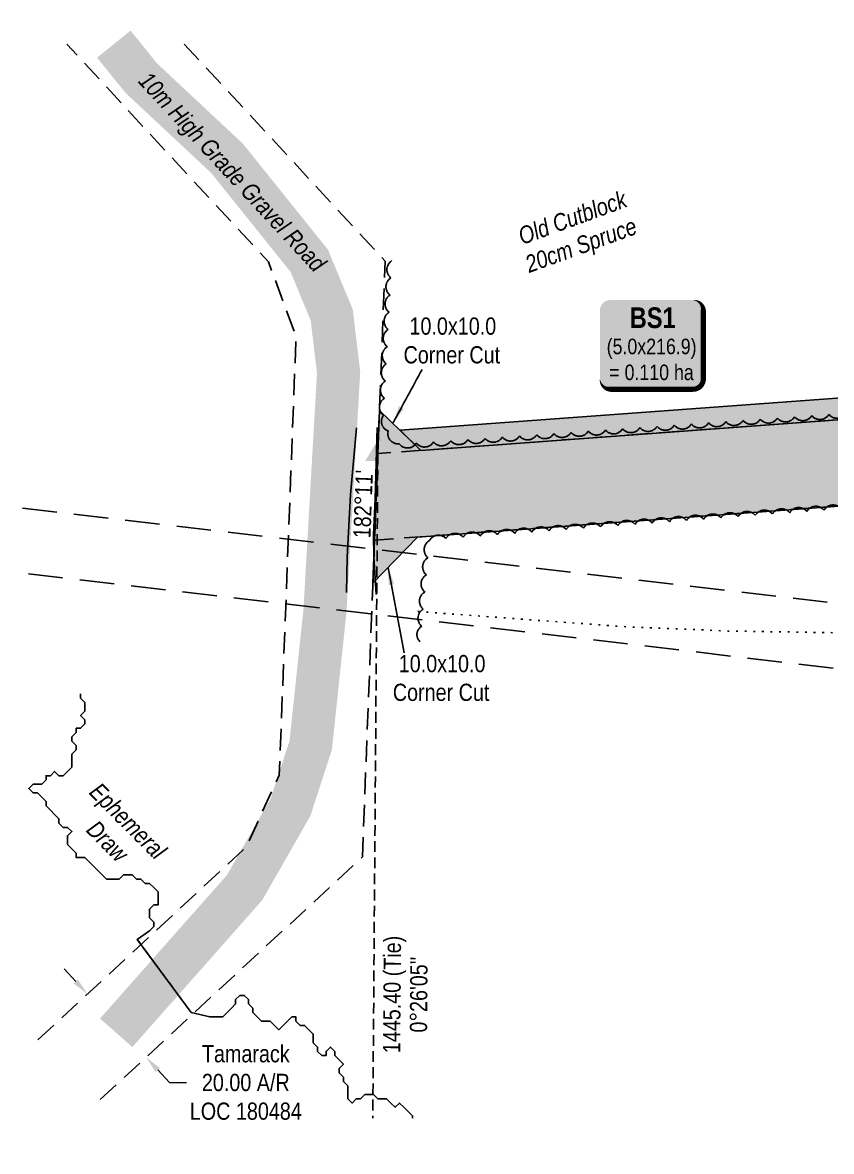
# Model space of a CAD drawing. Extents: x 329857 to 337194, y 6142471 to 6144607.
# Drawn here: x 332715 to 333185, y 6142824 to 6143479 of the extents above; entities that cross this region are included whole.
import ezdxf
from ezdxf.enums import TextEntityAlignment as Align

# ---------------------------------------------------------------- set-up
doc = ezdxf.new("R2010")
doc.units = 0
doc.header["$LTSCALE"] = 5
doc.header["$PDSIZE"] = 0.5
for name, pattern in [('0', [1, 1, 0]), ('foc-ACCESSROAD', [3.75, 2.5, -1.25]), ('foc-MONUMENT-BDYS', [6, 4, -2]), ('foc-TIELINE', [1.875, 1.25, -0.625]), ('foc-TOPO', [1, 0.2, -0.8]), ('foc-TOPO-ephemeral', [6.25, 3.125, -0.625, 0.625, -0.625, 0.625, -0.625])]:
    doc.linetypes.add(name, pattern=pattern)
doc.layers.get('Defpoints').update_dxf_attribs({"color": 9})
for name, color, linetype in [('AS-ROADS', 254, 'Continuous'), ('C-AR', 13, 'foc-ACCESSROAD'), ('L-BD', 7, 'Continuous'), ('L-MON', 1, 'Continuous'), ('L-MON-PLAN', 7, 'foc-MONUMENT-BDYS'), ('L-TIE', 7, 'foc-TIELINE'), ('P-PROPOSED', 10, 'Continuous'), ('P-PROPOSED-H', 21, 'Continuous'), ('P-TEMP-BLOCKS', 250, 'Continuous'), ('P-TEMP-H', 41, 'Continuous'), ('P-TEMP_WORKSPACE', 46, 'Continuous'), ('P-TXT', 4, 'Continuous'), ('T-BUSH', 110, '0'), ('T-BUSH-T', 110, 'Continuous'), ('T-CREEK', 48, 'Continuous'), ('T-DRAW', 48, 'foc-TOPO-ephemeral'), ('T-SLOPE', 48, 'Continuous'), ('T-VEGETATION CHANGE', 104, 'foc-TOPO'), ('T-WATER-T', 48, 'Continuous')]:
    doc.layers.add(name, color=color, linetype=linetype)
doc.layers.add('C-AR-T', color=13, linetype='Continuous', lineweight=9)
doc.layers.add('T-TEXT', color=48, linetype='Continuous', lineweight=18)
doc.styles.add('80', font='ARIALN.TTF', dxfattribs={"height": 10})
doc.styles.add('80CG', font='ARIALN.TTF', dxfattribs={"height": 10})
doc.styles.add('80L', font='ARIALN.TTF', dxfattribs={"height": 10})
doc.styles.add('BOLD', font='ARIALNB.TTF')
doc.styles.add('foc-LtypeFont', font='ARIALN.TTF', dxfattribs={"height": 7.35})
doc.linetypes.add('foc-TOPO-flowdirection-NOLINE', pattern='A,0,[">",foc-LtypeFont,S=0.3,R=0,X=0,Y=-0.945],-20,[">",foc-LtypeFont,S=0.3,R=0,X=0,Y=-0.945],0', length=20)
doc.dimstyles.new('Compass 5 000', dxfattribs={"dimscale": 5, "dimtxt": 9, "dimasz": 2, "dimexe": 0.2, "dimexo": 0.0625, "dimgap": 0.5, "dimtad": 0, "dimtih": 1, "dimtoh": 1, "dimzin": 0, "dimdsep": 46, "dimtxsty": '80CG', "dimcen": 0.1, "dimse1": 1, "dimse2": 1, "dimclrd": 256, "dimclrt": 256, "dimaunit": 1, "dimadec": 4, "dimazin": 0, "dimtfac": 0.06, "dimtofl": 0, "dimtmove": 0, "dimatfit": 1, "dimfxl": 0.2, "dimtolj": 1, "dimtzin": 0, "dimlwd": -1, "dimarcsym": 0})

# ---------------------------------------------------------------- blocks, each defined once
blk = doc.blocks.new('STRIA')
blk.add_hatch(color=255).paths.add_polyline_path([(-0.04, 1.52), (-1.47, -0.87), (1.39, -0.87)])
blk = doc.blocks.new('STRIAA')
blk.add_blockref('STRIA', (0, 0))
blk = doc.blocks.new('STRIB')
at = {"color": 1}
blk.add_solid([(-1.12, -0.67), (-0.04, 1.13), (1.04, -0.67)], dxfattribs=at)
blk = doc.blocks.new('STRIBB')
blk.add_blockref('STRIB', (0, 0))
blk = doc.blocks.new('STRICC')
for name in ['STRIAA', 'STRIBB']:
    blk.add_blockref(name, (0, 0))
blk = doc.blocks.new('fdspike')
blk.add_blockref('STRICC', (0, 0))
blk = doc.blocks.new('*U379')
at = {"true_color": 0xff8aff}
h = blk.add_hatch(color=211, dxfattribs=at)
edge = h.paths.add_edge_path()
edge.add_line((-24, -33.28), (24, -33.28))
edge.add_arc((24, -27.28), 6, 270, 360)
edge.add_line((30, -27.28), (30, 12.5))
edge.add_arc((24, 12.5), 6, 0, 90)
edge.add_line((24, 18.5), (-24, 18.5))
edge.add_arc((-24, 12.5), 6, 90, 180)
edge.add_line((-30, 12.5), (-30, -27.28))
edge.add_arc((-24, -27.28), 6, 180, 270)
at = {"color": 250, "flags": 128}
blk.add_lwpolyline([(-24, -33.28, 3, 3, 0), (24, -33.28, 3, 3, 0.414214), (30, -27.28, 3, 3, 0), (30, 12.5, 3, 0, 0.414214), (24, 18.5, 0, 0, 0), (-24, 18.5, 0, 0, 0.414214), (-30, 12.5, 0, 0, 0), (-30, -27.28, 0, 3, 0.414214)], format="xyseb", close=True, dxfattribs=at)
at = {"flags": 128}
blk.add_lwpolyline([(-21.51, -14.97, 0, 7.5, 0), (0, 0, 0, 0, 0)], format="xyseb", dxfattribs=at)
at = {"color": 250}
for tag, p, height, style in [('TEMP_AREA_W1_001', (-9.21, 2.24), 12, 'BOLD'), ('ENTER_TEXT_001', (-30.66, -12.93), 9, '80')]:
    blk.add_attdef(tag, p, '', height=height, dxfattribs=dict(at, style=style))
blk = doc.blocks.new('*D380')
at = {"layer": 'C-AR-T', "transparency": 16777216}
for p, q in [((332746.32, 6142922.73), (332739.53, 6142930.07)), ((332793.88, 6142871.37), (332800.67, 6142864.04)), ((332800.67, 6142864.04), (332810.67, 6142864.04))]:
    blk.add_line(p, q, dxfattribs=at)
for points in [[(332747.54, 6142923.86), (332745.1, 6142921.6), (332753.12, 6142915.39)], [(332795.1, 6142872.51), (332792.66, 6142870.24), (332787.09, 6142878.71)]]:
    blk.add_solid(points, dxfattribs=at)
at = {"layer": 'Defpoints', "color": 0, "transparency": 16777216}
for p in [(332834.97, 6142991.19), (332868.94, 6142954.51), (332753.12, 6142915.39)]:
    blk.add_point(p, dxfattribs=at)
at = {"layer": 'C-AR-T', "transparency": 16777216, "insert": (332844.97, 6142864.04), "char_height": 10, "attachment_point": 5, "style": '80CG'}
blk.add_mtext('\\A1;Tamarack\\P20.00 A/R\\PLOC 180484', dxfattribs=at)

msp = doc.modelspace()

# ---------------------------------------------------------------- hatches: boundary and pattern name
at = {"layer": 'P-PROPOSED-H'}
h = msp.add_hatch(color=256, dxfattribs=at)
h.dxf.hatch_style = 1
h.paths.add_polyline_path([(332946.5, 6143230.957), (333937.785, 6143303.843), (333941.45, 6143253.985), (332944.579, 6143180.688), (332918.696, 6143153.88), (332922.525, 6143254.102)])
at = {"layer": 'P-TEMP-H'}
h = msp.add_hatch(color=256, dxfattribs=at)
h.dxf.hatch_style = 1
h.paths.add_polyline_path([(332934.437, 6143242.602), (333486.181, 6143283.17), (333487.098, 6143270.705), (332946.5, 6143230.957)])

# ---------------------------------------------------------------- linework, layer by layer
at = {"layer": 'AS-ROADS', "const_width": 25, "flags": 128}
msp.add_lwpolyline([(332768.411, 6143466.765), (332784.306, 6143447.057), (332834.056, 6143400.507), (332881.776, 6143341.002), (332894.841, 6143309.492), (332898.806, 6143276.169), (332890.883, 6143137.682), (332882.628, 6143059.799), (332870.841, 6143023.687), (332844.281, 6142977.212), (332769.781, 6142892.912)], dxfattribs=at)
at = {"layer": 'C-AR', "flags": 128}
for points in [[(332724.408, 6142888.807), (332845.119, 6143000.59), (332864.413, 6143042.552), (332874.136, 6143297.116), (332858.105, 6143340.434), (332741.096, 6143466.765)], [(332809.239, 6143466.765), (332925.837, 6143340.876), (332922.235, 6143246.535), (332919.36, 6143171.285), (332912.626, 6142994.966), (332759.253, 6142852.936)]]:
    msp.add_lwpolyline(points, dxfattribs=at)
msp.add_lwpolyline([(333791.3, 6143079.218), (333799.551, 6143293.679), (332921.571, 6143229.124), (332919.65, 6143178.858), (332925.236, 6143179.269), (333747.448, 6143239.723), (333741.348, 6143081.155)], close=True, dxfattribs=at)
at = {"layer": 'L-MON-PLAN', "flags": 128}
for points in [[(332715.487, 6143197.44), (333764.812, 6143074.582), (334110.051, 6143040.611)], [(334110.051, 6143002.931), (333760.795, 6143037.303), (332715.487, 6143159.691)]]:
    msp.add_lwpolyline(points, dxfattribs=at)
at = {"layer": 'L-TIE', "flags": 128}
msp.add_lwpolyline([(332921.571, 6143229.124), (332918.644, 6142843.428)], dxfattribs=at)
at = {"layer": 'P-PROPOSED', "flags": 128}
msp.add_lwpolyline([(332946.5, 6143230.957), (333937.785, 6143303.843), (333941.45, 6143253.985), (332944.579, 6143180.688), (332918.696, 6143153.88), (332922.525, 6143254.102)], close=True, dxfattribs=at)
at = {"layer": 'P-TEMP_WORKSPACE', "flags": 128}
msp.add_lwpolyline([(332934.437, 6143242.602), (333486.181, 6143283.17), (333487.098, 6143270.705), (332946.5, 6143230.957)], close=True, dxfattribs=at)
at = {"layer": 'T-BUSH', "flags": 128}
for points in [[(332929.708, 6143341.077, 0.5205671), (332929.169, 6143331.093, 0.5205671), (332928.629, 6143321.109, 0.5205671), (332928.09, 6143311.125, 0.5205671), (332927.551, 6143301.142, 0.5205671), (332927.011, 6143291.158, 0.5205671), (332926.472, 6143281.174, 0.5205671), (332925.932, 6143271.19, 0.5205671), (332925.393, 6143261.206, 0.5205671), (332924.853, 6143251.222, 0.5205671), (332927.552, 6143242.329, 0.5205671), (332934.022, 6143234.706, 0.5205671), (332943.903, 6143235.177, 0.5205671), (332953.877, 6143235.872, 0.5205671), (332963.851, 6143236.566, 0.5205671), (332973.826, 6143237.26, 0.5205671), (332983.8, 6143237.954, 0.5205671), (332993.774, 6143238.648, 0.5205671), (333003.749, 6143239.343, 0.5205671), (333013.723, 6143240.037, 0.5205671), (333023.697, 6143240.731, 0.5205671), (333033.672, 6143241.425, 0.5205671), (333043.646, 6143242.12, 0.5205671), (333053.62, 6143242.814, 0.5205671), (333063.595, 6143243.508, 0.5205671), (333073.569, 6143244.202, 0.5205671), (333083.544, 6143244.896, 0.5205671), (333093.518, 6143245.591, 0.5205671), (333103.492, 6143246.285, 0.5205671), (333113.467, 6143246.979, 0.5205671), (333123.441, 6143247.673, 0.5205671), (333133.415, 6143248.368, 0.5205671), (333143.39, 6143249.062, 0.5205671), (333153.364, 6143249.756, 0.5205671), (333163.338, 6143250.45, 0.5205671), (333173.313, 6143251.144, 0.5205671), (333183.287, 6143251.839, 0.5205671), (333193.261, 6143252.533, 0.5205671), (333203.236, 6143253.227, 0.5205671), (333213.21, 6143253.921, 0.5205671), (333223.185, 6143254.616, 0.5205671), (333233.159, 6143255.31, 0.5205671), (333243.133, 6143256.004, 0.5205671), (333253.108, 6143256.698, 0.5205671), (333263.082, 6143257.393, 0.5205671), (333273.056, 6143258.087, 0.5205671), (333283.031, 6143258.781, 0.5205671), (333293.005, 6143259.475, 0.5205671), (333302.979, 6143260.169, 0.5205671), (333312.954, 6143260.864, 0.5205671), (333322.928, 6143261.558, 0.5205671), (333332.902, 6143262.252, 0.5205671), (333342.877, 6143262.946, 0.5205671), (333352.851, 6143263.641, 0.5205671), (333362.826, 6143264.335, 0.5205671), (333372.8, 6143265.029, 0.5205671), (333382.774, 6143265.723, 0.5205671), (333392.749, 6143266.417, 0.5205671), (333402.723, 6143267.112, 0.5205671), (333412.697, 6143267.806, 0.5205671), (333422.672, 6143268.5, 0.5205671), (333432.646, 6143269.194, 0.5205671), (333442.62, 6143269.889, 0.5205671), (333452.595, 6143270.583, 0.5205671), (333462.569, 6143271.277, 0.5205671), (333472.544, 6143271.971, 0.5205671), (333482.518, 6143272.666, 0.5205671), (333492.492, 6143273.36, 0.5205671), (333502.467, 6143274.054, 0.5205671), (333512.441, 6143274.748, 0.5205671), (333522.415, 6143275.442, 0.5205671), (333532.39, 6143276.137, 0.5205671), (333542.364, 6143276.831, 0.5205671), (333552.338, 6143277.525, 0.5205671), (333562.313, 6143278.219, 0.5205671), (333572.287, 6143278.914, 0.5205671), (333582.261, 6143279.608, 0.5205671), (333592.236, 6143280.302, 0.5205671), (333602.21, 6143280.996, 0.5205671), (333612.185, 6143281.69, 0.5205671), (333622.159, 6143282.385, 0.5205671), (333632.133, 6143283.079, 0.5205671), (333642.108, 6143283.773, 0.5205671), (333652.082, 6143284.467, 0.5205671), (333662.056, 6143285.162, 0.5205671), (333672.031, 6143285.856, 0.5205671), (333682.005, 6143286.55, 0.5205671), (333691.979, 6143287.244, 0.5205671), (333701.954, 6143287.938, 0.5205671), (333711.928, 6143288.633, 0.5205671), (333721.902, 6143289.327, 0.5205671), (333731.877, 6143290.021, 0.5205671), (333741.851, 6143290.715, 0.5205671), (333751.826, 6143291.41, 0.5205671), (333761.789, 6143292.237, 0.5205671), (333771.746, 6143293.146, 0.5205671), (333781.703, 6143294.055, 0.5205671), (333791.66, 6143294.963, 0.5205671), (333801.618, 6143295.872, 0.5205671), (333811.575, 6143296.781, 0.5205671), (333821.532, 6143297.689, 0.5205671), (333831.489, 6143298.598, 0.5205671), (333841.461, 6143299.32, 0.5205671), (333851.434, 6143300.039, 0.5205671), (333861.406, 6143300.759, 0.5205671), (333871.379, 6143301.478, 0.5205671), (333881.352, 6143302.197, 0.5205671), (333891.324, 6143302.917, 0.5205671), (333901.297, 6143303.636, 0.5205671), (333911.269, 6143304.356, 0.5205671), (333921.242, 6143305.075, 0.5205671), (333931.214, 6143305.794, 0.5205671), (333941.187, 6143306.514, 0.5205671), (333951.16, 6143307.233, 0.5205671), (333961.132, 6143307.953, 0.5205671), (333971.105, 6143308.672, 0.5205671), (333977.255, 6143309.116, 0.5205671)], [(333981.15, 6143288.218, 0.5205671), (333971.172, 6143287.572, 0.5205671), (333961.194, 6143286.926, 0.5205671), (333951.217, 6143286.28, 0.5205671), (333941.239, 6143285.634, 0.5205671), (333931.262, 6143284.989, 0.5205671), (333921.284, 6143284.343, 0.5205671), (333911.306, 6143283.697, 0.5205671), (333901.329, 6143283.051, 0.5205671), (333891.351, 6143282.405, 0.5205671), (333881.374, 6143281.759, 0.5205671), (333871.396, 6143281.113, 0.5205671), (333861.418, 6143280.467, 0.5205671), (333851.441, 6143279.821, 0.5205671), (333841.463, 6143279.175, 0.5205671), (333831.49, 6143278.462, 0.5205671), (333821.525, 6143277.655, 0.5205671), (333811.559, 6143276.849, 0.5205671), (333804, 6143273.496, 0.5205671), (333802.632, 6143263.591, 0.5205671), (333801.265, 6143253.687, 0.5205671), (333799.897, 6143243.782, 0.5205671), (333798.529, 6143233.878, 0.5205671), (333797.162, 6143223.973, 0.5205671), (333795.794, 6143214.069, 0.5205671), (333786.331, 6143212.778, 0.5205671), (333776.36, 6143212.026, 0.5205671), (333766.39, 6143211.275, 0.5205671), (333756.42, 6143210.523, 0.5205671), (333746.602, 6143210.144, 0.5205671), (333740.018, 6143217.668, 0.5205671), (333733.433, 6143225.192, 0.5205671), (333726.849, 6143232.717, 0.5205671), (333718.827, 6143236.729, 0.5205671), (333708.857, 6143235.98, 0.5205671), (333698.886, 6143235.232, 0.5205671), (333688.916, 6143234.483, 0.5205671), (333678.945, 6143233.734, 0.5205671), (333668.975, 6143232.985, 0.5205671), (333659.005, 6143232.236, 0.5205671), (333649.034, 6143231.487, 0.5205671), (333639.064, 6143230.738, 0.5205671), (333629.093, 6143229.99, 0.5205671), (333619.123, 6143229.241, 0.5205671), (333609.153, 6143228.492, 0.5205671), (333599.182, 6143227.743, 0.5205671), (333589.212, 6143226.994, 0.5205671), (333579.241, 6143226.245, 0.5205671), (333569.271, 6143225.496, 0.5205671), (333559.301, 6143224.748, 0.5205671), (333549.33, 6143223.999, 0.5205671), (333539.36, 6143223.25, 0.5205671), (333529.389, 6143222.501, 0.5205671), (333519.419, 6143221.752, 0.5205671), (333509.449, 6143221.003, 0.5205671), (333499.478, 6143220.254, 0.5205671), (333489.508, 6143219.506, 0.5205671), (333479.537, 6143218.757, 0.5205671), (333469.567, 6143218.008, 0.5205671), (333459.597, 6143217.259, 0.5205671), (333449.626, 6143216.51, 0.5205671), (333439.656, 6143215.761, 0.5205671), (333429.685, 6143215.012, 0.5205671), (333419.715, 6143214.264, 0.5205671), (333409.745, 6143213.515, 0.5205671), (333399.774, 6143212.766, 0.5205671), (333389.804, 6143212.017, 0.5205671), (333379.833, 6143211.268, 0.5205671), (333369.863, 6143210.519, 0.5205671), (333359.893, 6143209.77, 0.5205671), (333349.922, 6143209.021, 0.5205671), (333339.952, 6143208.273, 0.5205671), (333329.981, 6143207.524, 0.5205671), (333320.011, 6143206.775, 0.5205671), (333310.04, 6143206.026, 0.5205671), (333300.07, 6143205.277, 0.5205671), (333290.1, 6143204.528, 0.5205671), (333280.129, 6143203.779, 0.5205671), (333270.159, 6143203.031, 0.5205671), (333260.188, 6143202.282, 0.5205671), (333250.218, 6143201.533, 0.5205671), (333240.248, 6143200.784, 0.5205671), (333230.277, 6143200.035, 0.5205671), (333220.307, 6143199.286, 0.5205671), (333210.336, 6143198.537, 0.5205671), (333200.366, 6143197.789, 0.5205671), (333190.396, 6143197.04, 0.5205671), (333180.425, 6143196.291, 0.5205671), (333170.455, 6143195.542, 0.5205671), (333160.484, 6143194.793, 0.5205671), (333150.514, 6143194.044, 0.5205671), (333140.544, 6143193.295, 0.5205671), (333130.573, 6143192.547, 0.5205671), (333120.603, 6143191.798, 0.5205671), (333110.632, 6143191.049, 0.5205671), (333100.662, 6143190.3, 0.5205671), (333090.692, 6143189.551, 0.5205671), (333080.721, 6143188.802, 0.5205671), (333070.751, 6143188.053, 0.5205671), (333060.78, 6143187.305, 0.5205671), (333050.81, 6143186.556, 0.5205671), (333040.84, 6143185.807, 0.5205671), (333030.869, 6143185.058, 0.5205671), (333020.899, 6143184.309, 0.5205671), (333010.928, 6143183.56, 0.5205671), (333000.958, 6143182.811, 0.5205671), (332990.988, 6143182.063, 0.5205671), (332981.017, 6143181.314, 0.5205671), (332971.047, 6143180.565, 0.5205671), (332961.076, 6143179.816, 0.5205671), (332951.542, 6143178.624, 0.5205671), (332950.636, 6143168.667, 0.5205671), (332949.73, 6143158.71, 0.5205671), (332948.823, 6143148.752, 0.5205671), (332947.917, 6143138.795, 0.5205671), (332947.011, 6143128.838, 0.5205671), (332946.193, 6143119.845, 0.5205671)]]:
    msp.add_lwpolyline(points, format="xyb", dxfattribs=at)
at = {"layer": 'T-CREEK', "linetype": 'foc-TOPO-flowdirection-NOLINE', "flags": 128}
msp.add_lwpolyline([(332749.088, 6143089.664), (332749.088, 6143087.164), (332751.588, 6143084.664), (332751.588, 6143082.164), (332751.588, 6143079.664), (332749.088, 6143077.164), (332751.588, 6143074.664), (332751.588, 6143072.164), (332749.088, 6143069.664), (332746.588, 6143069.664), (332746.588, 6143067.164), (332744.088, 6143064.664), (332744.088, 6143062.164), (332746.588, 6143059.664), (332746.588, 6143057.164), (332744.088, 6143054.664), (332744.088, 6143052.164), (332744.088, 6143049.664), (332744.088, 6143047.164), (332741.588, 6143044.664), (332739.088, 6143042.164), (332736.588, 6143042.164), (332734.088, 6143044.664), (332731.588, 6143042.164), (332729.088, 6143042.164), (332729.088, 6143039.664), (332726.588, 6143037.164), (332724.088, 6143037.164), (332721.588, 6143037.164), (332719.088, 6143034.664), (332721.588, 6143032.164), (332724.088, 6143032.164), (332726.588, 6143029.664), (332729.088, 6143027.164), (332729.088, 6143024.664), (332731.588, 6143022.164), (332734.088, 6143019.664), (332736.588, 6143017.164), (332736.588, 6143014.664), (332739.088, 6143012.164), (332741.588, 6143012.164), (332744.088, 6143009.664), (332741.588, 6143007.164), (332741.588, 6143004.664), (332741.588, 6143002.164), (332744.088, 6142999.664), (332746.588, 6142997.164), (332746.588, 6142994.664), (332749.088, 6142994.664), (332751.588, 6142994.664), (332754.088, 6142992.164), (332756.588, 6142989.664), (332759.088, 6142987.164), (332761.588, 6142984.664), (332764.088, 6142982.164), (332766.588, 6142982.164), (332769.088, 6142982.164), (332771.588, 6142982.164), (332774.088, 6142984.664), (332776.588, 6142984.664), (332779.088, 6142984.664), (332781.588, 6142982.164), (332784.088, 6142982.164), (332786.588, 6142979.664), (332789.088, 6142979.664), (332791.588, 6142977.164), (332794.088, 6142974.664), (332794.088, 6142972.164), (332794.088, 6142969.664), (332794.088, 6142967.164), (332791.588, 6142967.164), (332789.088, 6142964.664), (332789.088, 6142962.164), (332789.088, 6142959.664), (332791.588, 6142957.164), (332791.588, 6142954.664), (332789.088, 6142952.164), (332782, 6142947.144), (332813.302, 6142904.747), (332824.088, 6142902.164), (332826.588, 6142902.164), (332829.088, 6142902.164), (332831.588, 6142902.164), (332834.088, 6142904.664), (332836.588, 6142907.164), (332839.088, 6142909.664), (332839.088, 6142912.164), (332841.588, 6142914.664), (332844.088, 6142914.664), (332846.588, 6142912.164), (332846.588, 6142909.664), (332849.088, 6142907.164), (332849.088, 6142904.664), (332851.588, 6142902.164), (332854.088, 6142899.664), (332856.588, 6142899.664), (332859.088, 6142899.664), (332861.588, 6142897.164), (332864.088, 6142894.664), (332866.588, 6142897.164), (332869.088, 6142899.664), (332871.588, 6142902.164), (332874.088, 6142902.164), (332874.088, 6142899.664), (332876.588, 6142897.164), (332879.088, 6142897.164), (332881.588, 6142894.664), (332884.088, 6142892.164), (332884.088, 6142889.664), (332884.088, 6142887.164), (332886.588, 6142884.664), (332886.588, 6142882.164), (332889.088, 6142879.664), (332891.588, 6142879.664), (332891.588, 6142882.164), (332894.088, 6142884.664), (332896.588, 6142882.164), (332896.588, 6142879.664), (332899.088, 6142877.164), (332901.588, 6142874.664), (332899.088, 6142872.164), (332899.088, 6142869.664), (332901.588, 6142867.164), (332901.588, 6142864.664), (332904.088, 6142862.164), (332904.088, 6142859.664), (332904.088, 6142857.164), (332904.088, 6142854.664), (332906.588, 6142852.164), (332909.088, 6142854.664), (332911.588, 6142854.664), (332914.088, 6142857.164), (332916.588, 6142857.164), (332919.088, 6142857.164), (332921.588, 6142854.664), (332924.088, 6142854.664), (332926.588, 6142854.664), (332929.088, 6142852.164), (332931.588, 6142849.664), (332934.088, 6142852.164), (332936.588, 6142849.664), (332939.088, 6142847.164), (332941.588, 6142844.664), (332941.588, 6142843.428)], dxfattribs=at)
at = {"layer": 'T-DRAW'}
msp.add_lwpolyline([(332941.588, 6142843.428), (332941.588, 6142844.664), (332939.088, 6142847.164), (332936.588, 6142849.664), (332934.088, 6142852.164), (332931.588, 6142849.664), (332929.088, 6142852.164), (332926.588, 6142854.664), (332924.088, 6142854.664), (332921.588, 6142854.664), (332919.088, 6142857.164), (332916.588, 6142857.164), (332914.088, 6142857.164), (332911.588, 6142854.664), (332909.088, 6142854.664), (332906.588, 6142852.164), (332904.088, 6142854.664), (332904.088, 6142857.164), (332904.088, 6142859.664), (332904.088, 6142862.164), (332901.588, 6142864.664), (332901.588, 6142867.164), (332899.088, 6142869.664), (332899.088, 6142872.164), (332901.588, 6142874.664), (332899.088, 6142877.164), (332896.588, 6142879.664), (332896.588, 6142882.164), (332894.088, 6142884.664), (332891.588, 6142882.164), (332891.588, 6142879.664), (332889.088, 6142879.664), (332886.588, 6142882.164), (332886.588, 6142884.664), (332884.088, 6142887.164), (332884.088, 6142889.664), (332884.088, 6142892.164), (332881.588, 6142894.664), (332879.088, 6142897.164), (332876.588, 6142897.164), (332874.088, 6142899.664), (332874.088, 6142902.164), (332871.588, 6142902.164), (332869.088, 6142899.664), (332866.588, 6142897.164), (332864.088, 6142894.664), (332861.588, 6142897.164), (332859.088, 6142899.664), (332856.588, 6142899.664), (332854.088, 6142899.664), (332851.588, 6142902.164), (332849.088, 6142904.664), (332849.088, 6142907.164), (332846.588, 6142909.664), (332846.588, 6142912.164), (332844.088, 6142914.664), (332841.588, 6142914.664), (332839.088, 6142912.164), (332839.088, 6142909.664), (332836.588, 6142907.164), (332834.088, 6142904.664), (332831.588, 6142902.164), (332829.088, 6142902.164), (332826.588, 6142902.164), (332824.088, 6142902.164), (332813.302, 6142904.747), (332782, 6142947.144), (332789.088, 6142952.164), (332791.588, 6142954.664), (332791.588, 6142957.164), (332789.088, 6142959.664), (332789.088, 6142962.164), (332789.088, 6142964.664), (332791.588, 6142967.164), (332794.088, 6142967.164), (332794.088, 6142969.664), (332794.088, 6142972.164), (332794.088, 6142974.664), (332791.588, 6142977.164), (332789.088, 6142979.664), (332786.588, 6142979.664), (332784.088, 6142982.164), (332781.588, 6142982.164), (332779.088, 6142984.664), (332776.588, 6142984.664), (332774.088, 6142984.664), (332771.588, 6142982.164), (332769.088, 6142982.164), (332766.588, 6142982.164), (332764.088, 6142982.164), (332761.588, 6142984.664), (332759.088, 6142987.164), (332756.588, 6142989.664), (332754.088, 6142992.164), (332751.588, 6142994.664), (332749.088, 6142994.664), (332746.588, 6142994.664), (332746.588, 6142997.164), (332744.088, 6142999.664), (332741.588, 6143002.164), (332741.588, 6143004.664), (332741.588, 6143007.164), (332744.088, 6143009.664), (332741.588, 6143012.164), (332739.088, 6143012.164), (332736.588, 6143014.664), (332736.588, 6143017.164), (332734.088, 6143019.664), (332731.588, 6143022.164), (332729.088, 6143024.664), (332729.088, 6143027.164), (332726.588, 6143029.664), (332724.088, 6143032.164), (332721.588, 6143032.164), (332719.088, 6143034.664), (332721.588, 6143037.164), (332724.088, 6143037.164), (332726.588, 6143037.164), (332729.088, 6143039.664), (332729.088, 6143042.164), (332731.588, 6143042.164), (332734.088, 6143044.664), (332736.588, 6143042.164), (332739.088, 6143042.164), (332741.588, 6143044.664), (332744.088, 6143047.164), (332744.088, 6143049.664), (332744.088, 6143052.164), (332744.088, 6143054.664), (332746.588, 6143057.164), (332746.588, 6143059.664), (332744.088, 6143062.164), (332744.088, 6143064.664), (332746.588, 6143067.164), (332746.588, 6143069.664), (332749.088, 6143069.664), (332751.588, 6143072.164), (332751.588, 6143074.664), (332749.088, 6143077.164), (332751.588, 6143079.664), (332751.588, 6143082.164), (332751.588, 6143084.664), (332749.088, 6143087.164), (332749.088, 6143089.664)], dxfattribs=at)
at = {"layer": 'T-SLOPE', "flags": 128}
for points in [[(332903.343, 6143148.539), (332903.746, 6143168.897), (332905.703, 6143205.312), (332909.126, 6143244.039)], [(332920.593, 6143147.237), (332919.191, 6143169.309), (332919.121, 6143182.139), (332920.053, 6143202.649), (332920.498, 6143216.754), (332921.243, 6143244.194)]]:
    msp.add_lwpolyline(points, dxfattribs=at)
at = {"layer": 'T-VEGETATION CHANGE', "flags": 128}
msp.add_lwpolyline([(332944.784, 6143137.458), (333064.221, 6143128.659), (333125.083, 6143126.112), (333208.731, 6143124.787), (333279.606, 6143130.132), (333351.483, 6143137.544), (333350.341, 6143115.579), (333456.541, 6143124.317), (333661.298, 6143102.482), (333751.508, 6143112.682), (333847.943, 6143110.767), (333994.676, 6143079.824)], dxfattribs=at)

# ---------------------------------------------------------------- block references
at = {"layer": 'L-MON', "xscale": 4.99924415, "yscale": 4.99924415, "zscale": 4.99924415}
msp.add_blockref('fdspike', (332921.571, 6143229.124), dxfattribs=at)
at = {"layer": 'P-TEMP-BLOCKS'}
ref = msp.add_blockref('*U379', (333080.397, 6143299.716), dxfattribs=dict(at, xscale=0.99984883, yscale=0.99984883, zscale=0.99984883))
ref.add_attrib('TEMP_AREA_W1_001', 'BS1', (333067.65, 6143301.981), dxfattribs={"layer": '0', "color": 250, "height": 11.9982, "style": 'BOLD'})
ref.add_attrib('ENTER_TEXT_001', '(5.0x216.9)', (333054.328, 6143286.788), dxfattribs={"layer": '0', "color": 250, "height": 8.99864, "style": '80'})
ref.add_attrib('ENTER_TEXT_002', '= 0.110 ha', (333055.838, 6143271.753), dxfattribs={"layer": '0', "color": 250, "height": 8.9986, "style": '80'})

# ---------------------------------------------------------------- texts
at = {"layer": 'L-BD', "style": '80L'}
for s, height, rotation, p in [("182°11'", 9.9985, 87.8117, (332913.009, 6143199.797)), ('1445.40 (Tie)', 9.99849, 89.5743, (332931.025, 6142915.172)), ("0°26'05''", 9.9985, 89.5743, (332945.272, 6142915.066))]:
    msp.add_text(s, height=height, rotation=rotation, dxfattribs=at).set_placement(p, align=Align.MIDDLE)
at = {"layer": 'P-TXT', "char_height": 9.99849, "attachment_point": 1, "style": '80L'}
for insert in [(332936.169, 6143308.107), (332929.948, 6143112.209)]:
    msp.add_mtext_dynamic_manual_height_columns('\\pi3.7568;10.0x10.0\\P\\pi0.3228;Corner Cut', width=56.03969, gutter_width=49.992, heights=[0], dxfattribs=dict(at, insert=insert))
at = {"layer": 'T-BUSH-T', "insert": (332996.934, 6143357.74), "char_height": 9.99849, "attachment_point": 1, "rotation": 20, "style": '80L'}
msp.add_mtext_dynamic_manual_height_columns('\\pi2.13699;{\\fArial Narrow|b0|i1|c0|p34;\\C48; Old Cutblock\\P\\pi3.55901;\\C256;20cm Spruce}', width=73.64957, gutter_width=49.992, heights=[0], dxfattribs=at)
at = {"layer": 'T-TEXT', "insert": (332788.724, 6143452.361), "char_height": 9.99849, "attachment_point": 1, "rotation": 312.806016, "style": '80L'}
msp.add_mtext_dynamic_manual_height_columns('\\pi0.94004;{\\fArial Narrow|b0|i1|c0|p34;10m High Grade Gravel Road}', width=152.18477, gutter_width=49.992, heights=[0], dxfattribs=at)
at = {"layer": 'T-WATER-T', "insert": (332760.34, 6143039.194), "char_height": 9.99849, "attachment_point": 1, "rotation": 315, "style": '80L'}
msp.add_mtext_dynamic_manual_height_columns('\\pi0.30916;{\\fArial Narrow|b0|i1|c0|p34;Ephemeral\\P\\pi14.5669;Draw}', width=55.97148, gutter_width=49.992, heights=[0], dxfattribs=at)

# ---------------------------------------------------------------- dimensions: what is measured, and where the dimension line sits
at = {"layer": 'C-AR-T'}
dim = msp.add_linear_dim(base=(332753.116, 6142915.392), p1=(332868.935, 6142954.506), p2=(332834.966, 6142991.188), angle=132.80091, text='Tamarack\\P20.00 A/R\\PLOC 180484', dimstyle='Compass 5 000', dxfattribs=at)
dim.commit()
dim.dimension.update_dxf_attribs({"geometry": '*D380', "text_midpoint": (332844.965, 6142864.036), "dimtype": 161})

# ---------------------------------------------------------------- leaders
at = {"layer": 'P-TXT', "path_type": 1}
for points in [[(332930.449, 6143247.015), (332947.218, 6143277.908)], [(332927.616, 6143162.889), (332936.806, 6143113.373)]]:
    msp.add_leader(points, dimstyle='Compass 5 000', override={"dimgap": 0.5, "dimtad": 0}, dxfattribs=at)

doc.saveas('drawing.dxf')
